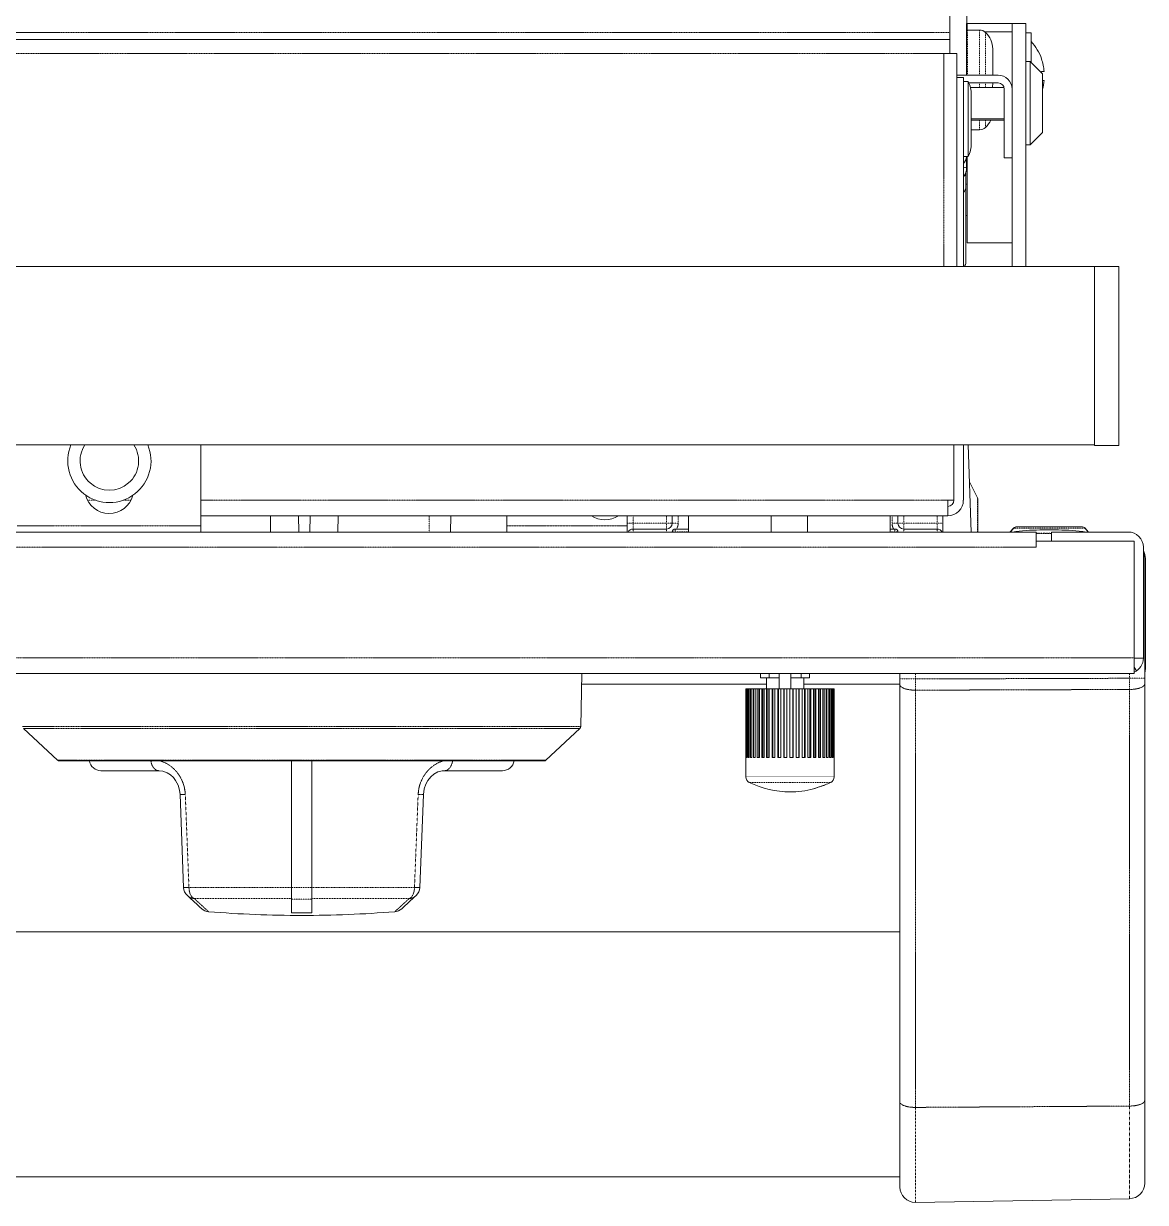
# Model space of a CAD drawing. Header units: millimetres. Extents: x 60499 to 556746, y 248297 to 497145.
# Drawn here: x 263025 to 267835, y 472000 to 477056 of the extents above; entities that cross this region are included whole.
import ezdxf

# ---------------------------------------------------------------- set-up
doc = ezdxf.new("R2010")
doc.units = ezdxf.units.MM
doc.linetypes.add('PHANTOM', pattern=[20, 10, -2, 2, -2, 2, -2])

msp = doc.modelspace()

# ---------------------------------------------------------------- linework, layer by layer
at = {"color": 7, "lineweight": 13, "ltscale": 0.03937}
for p, q in [((266995.9, 477017), (266995.9, 488660.7)), ((267263.8, 476013.1), (267263.8, 477055.3)), ((267322.6, 477055.3), (267322.6, 476013.9)), ((246386.7, 476987.2), (266995.9, 476987.2)), ((267025.7, 476013.1), (267025.7, 476927.6)), ((267054.3, 476824.3), (267054.3, 476013.1)), ((267616.5, 476013.1), (245781.2, 476013.1)), ((267616.5, 476013.9), (267616.5, 475245.5)), ((267616.5, 475248.8), (267616.5, 476013.1)), ((267721.5, 475245.5), (267721.5, 476013.9)), ((267616.5, 475248.8), (245781.2, 475248.8)), ((266987.9, 474944.7), (263784.9, 474944.7)), ((246031.9, 474875), (267366.7, 474875)), ((267760.6, 474268.7), (245638, 474268.7)), ((266210.3, 474223.1), (265417.1, 474223.1)), ((266782.2, 474220.5), (266782.2, 472431)), ((267832, 472436.8), (267832, 474223.4)), ((263178.5, 473893.3), (264217.4, 473893.3)), ((264217.4, 473893.3), (265256.2, 473893.3)), ((266782.2, 473160.2), (246630.7, 473160.2)), ((266782.2, 473159.8), (246630.7, 473159.8)), ((266782.2, 472110), (246630.7, 472110)), ((266849.7, 471999.8), (267766.8, 472015.8))]:
    msp.add_line(p, q, dxfattribs=at)
at = {"color": 7, "lineweight": 13, "ltscale": 0.010648}
msp.add_line((267069, 477025.9), (267069, 477383.5), dxfattribs=at)
at = {"color": 7, "lineweight": 13, "ltscale": 0.0066}
msp.add_line((267068.4, 476834.3), (267068.4, 477056), dxfattribs=at)
at = {"color": 7, "lineweight": 13, "ltscale": 0.00575}
for p, q in [((267263.8, 477055.3), (267070.7, 477055.3)), ((267263.8, 476114.7), (267070.7, 476114.7))]:
    msp.add_line(p, q, dxfattribs=at)
at = {"color": 7, "lineweight": 13, "ltscale": 0.000829}
msp.add_line((267070.7, 477055.3), (267070.7, 477027.4), dxfattribs=at)
at = {"color": 7, "linetype": 'PHANTOM', "lineweight": 13, "ltscale": 0.004662}
for p, q in [((267072.6, 477027.9), (267072.6, 476871.3)), ((267124.2, 477027.9), (267124.2, 476871.3))]:
    msp.add_line(p, q, dxfattribs=at)
at = {"color": 7, "lineweight": 13, "ltscale": 0.001538}
msp.add_line((267124.2, 477027.9), (267072.6, 477027.9), dxfattribs=at)
at = {"color": 7, "lineweight": 13, "ltscale": 0.00175}
msp.add_line((267322.6, 477055.3), (267263.8, 477055.3), dxfattribs=at)
at = {"color": 7, "linetype": 'PHANTOM', "lineweight": 13, "ltscale": 0.03937}
for p, q in [((266995.9, 477017), (246386.7, 477017)), ((246412.8, 476927.6), (266969.9, 476927.6)), ((266969.9, 476013.1), (266969.9, 476927.6)), ((266987.9, 475011.1), (263784.9, 475011.1)), ((262998, 474901.1), (263784.9, 474901.1)), ((246031.9, 474809.5), (267366.7, 474809.5)), ((267786.6, 474335), (245612, 474335)), ((266849.7, 474244.8), (267766.8, 474247.8)), ((266849.7, 474196.7), (267766.8, 474199.7)), ((266849.7, 474196.7), (266849.7, 472407.3)), ((267766.8, 472413), (267766.8, 474199.7)), ((264217.4, 474041), (263020.8, 474041)), ((264217.4, 474032), (263024.8, 474032)), ((265413.9, 474041), (264217.4, 474041)), ((265409.9, 474032), (264217.4, 474032)), ((263169.9, 473896.7), (264217.4, 473896.7)), ((264217.4, 473896.7), (265264.8, 473896.7)), ((267766.8, 472413), (266849.7, 472407.3))]:
    msp.add_line(p, q, dxfattribs=at)
at = {"color": 7, "lineweight": 13, "ltscale": 0.000888}
msp.add_line((266995.9, 476987.2), (266995.9, 477017), dxfattribs=at)
at = {"color": 7, "lineweight": 13, "ltscale": 0.001775}
msp.add_line((266995.9, 476987.2), (266995.9, 476927.6), dxfattribs=at)
at = {"color": 7, "lineweight": 13, "ltscale": 0.003473}
msp.add_line((267147.2, 477020), (267263.8, 477020), dxfattribs=at)
at = {"color": 7, "linetype": 'PHANTOM', "lineweight": 13, "ltscale": 0.004364}
msp.add_line((267149.7, 477017.9), (267149.7, 476871.3), dxfattribs=at)
at = {"color": 7, "lineweight": 13, "ltscale": 0.007107}
msp.add_line((267263.8, 476781.3), (267263.8, 477020), dxfattribs=at)
at = {"color": 7, "lineweight": 13, "ltscale": 0.000675}
msp.add_line((267322.6, 477015.8), (267345.3, 477015.8), dxfattribs=at)
at = {"color": 7, "lineweight": 13, "ltscale": 0.003788}
msp.add_line((267345.3, 477015.8), (267345.3, 476888.6), dxfattribs=at)
at = {"color": 7, "lineweight": 13, "ltscale": 0.000775}
for p, q in [((266969.9, 476927.6), (266995.9, 476927.6)), ((266987.9, 475011.1), (267014, 475011.1)), ((263784.9, 474901.1), (263784.9, 474875)), ((265097.5, 474875), (265097.5, 474901.1)), ((267366.7, 474809.5), (267366.7, 474835.6)), ((267760.6, 474268.7), (267786.6, 474268.7))]:
    msp.add_line(p, q, dxfattribs=at)
at = {"color": 7, "lineweight": 13, "ltscale": 0.000243}
for p, q in [((266995.9, 476927.6), (267004.1, 476927.6)), ((266448.1, 473785.6), (266440.4, 473783))]:
    msp.add_line(p, q, dxfattribs=at)
at = {"color": 7, "lineweight": 13, "ltscale": 0.000645}
msp.add_line((267004.1, 476927.6), (267025.7, 476927.6), dxfattribs=at)
at = {"color": 7, "lineweight": 13, "ltscale": 0.001139}
for p, q in [((267180.1, 476947.8), (267180.1, 476909.5)), ((267180.1, 476909.5), (267180.1, 476871.3))]:
    msp.add_line(p, q, dxfattribs=at)
at = {"color": 7, "lineweight": 13, "ltscale": 0.00055}
for p, q in [((267341.1, 476892.8), (267322.6, 476892.8)), ((267322.6, 476892.8), (267341.1, 476892.8)), ((267341.1, 476535.9), (267322.6, 476535.9))]:
    msp.add_line(p, q, dxfattribs=at)
at = {"color": 7, "lineweight": 13, "ltscale": 0.009977}
msp.add_line((267341.1, 476557.6), (267341.1, 476892.8), dxfattribs=at)
at = {"color": 7, "lineweight": 13, "ltscale": 0.002227}
for p, q in [((267394, 476839.9), (267341.1, 476892.8)), ((267394, 476839.9), (267341.1, 476892.8)), ((267394, 476588.8), (267341.1, 476535.9))]:
    msp.add_line(p, q, dxfattribs=at)
at = {"color": 7, "lineweight": 13, "ltscale": 2.6e-05}
for p, q in [((267389.9, 476904.1), (267389, 476904.1)), ((267422.5, 474897.9), (267421.7, 474897.9)), ((267422.6, 474897.5), (267421.7, 474897.5))]:
    msp.add_line(p, q, dxfattribs=at)
at = {"color": 7, "lineweight": 13, "ltscale": 0.005297}
msp.add_line((267025.7, 476834.3), (267203.7, 476834.3), dxfattribs=at)
at = {"color": 7, "lineweight": 13, "ltscale": 0.00085}
msp.add_line((267054.3, 476824.3), (267025.7, 476824.3), dxfattribs=at)
at = {"color": 7, "linetype": 'PHANTOM', "lineweight": 13, "ltscale": 0.0011}
for p, q in [((267072.6, 476871.3), (267072.6, 476834.3)), ((267124.2, 476871.3), (267124.2, 476834.3)), ((267149.7, 476871.3), (267149.7, 476834.3))]:
    msp.add_line(p, q, dxfattribs=at)
at = {"color": 7, "lineweight": 13, "ltscale": 0.0011}
msp.add_line((267180.1, 476871.3), (267180.1, 476834.3), dxfattribs=at)
at = {"color": 7, "lineweight": 13, "ltscale": 0.000354}
msp.add_line((267400.8, 476849.9), (267388.9, 476849.9), dxfattribs=at)
at = {"color": 7, "lineweight": 13, "ltscale": 0.007019}
msp.add_line((267394, 476604.1), (267394, 476839.9), dxfattribs=at)
at = {"color": 7, "lineweight": 13, "ltscale": 0.000625}
for p, q in [((267075.3, 476807), (267054.3, 476807)), ((267075.3, 476485.4), (267054.3, 476485.4)), ((266761.2, 474887.9), (266740.2, 474887.9))]:
    msp.add_line(p, q, dxfattribs=at)
at = {"color": 7, "lineweight": 13, "ltscale": 0.004788}
for p, q in [((267075.3, 476646.2), (267075.3, 476807)), ((267075.3, 476485.4), (267075.3, 476646.2))]:
    msp.add_line(p, q, dxfattribs=at)
at = {"color": 7, "lineweight": 13, "ltscale": 0.003744}
msp.add_line((267203.7, 476801.1), (267077.9, 476801.1), dxfattribs=at)
at = {"color": 7, "lineweight": 13, "ltscale": 0.004305}
for p, q in [((267228.9, 476781.5), (267084.3, 476781.5)), ((267084.3, 476781.5), (267228.9, 476781.5))]:
    msp.add_line(p, q, dxfattribs=at)
at = {"color": 7, "linetype": 'PHANTOM', "lineweight": 13, "ltscale": 0.000582}
for p, q in [((267124.2, 476801.1), (267124.2, 476781.5)), ((267149.7, 476801.1), (267149.7, 476781.5))]:
    msp.add_line(p, q, dxfattribs=at)
at = {"color": 7, "lineweight": 13, "ltscale": 0.000188}
msp.add_line((267180.1, 476801.1), (267180.1, 476794.8), dxfattribs=at)
at = {"color": 7, "lineweight": 13, "ltscale": 0.008785}
msp.add_line((267229.7, 476479.9), (267229.7, 476775), dxfattribs=at)
at = {"color": 7, "lineweight": 13, "ltscale": 3.5e-05}
for p, q in [((267263.8, 476781.5), (267262.6, 476781.5)), ((266285.9, 474202.3), (266284.7, 474202.3))]:
    msp.add_line(p, q, dxfattribs=at)
at = {"color": 7, "lineweight": 13, "ltscale": 3.6e-05}
msp.add_line((267262.6, 476781.5), (267263.8, 476781.5), dxfattribs=at)
at = {"color": 7, "lineweight": 13, "ltscale": 0.000202}
msp.add_line((267394, 476812.2), (267400.8, 476812.2), dxfattribs=at)
at = {"color": 7, "lineweight": 13, "ltscale": 0.003125}
for p, q in [((267087.9, 476646.2), (267087.9, 476751.2)), ((267087.9, 476646.2), (267087.9, 476541.2)), ((267721.5, 476013.9), (267616.5, 476013.9)), ((267616.5, 475245.5), (267721.5, 475245.5))]:
    msp.add_line(p, q, dxfattribs=at)
at = {"color": 7, "lineweight": 13, "ltscale": 0.004223}
for p, q in [((267229.7, 476647.1), (267087.9, 476647.1)), ((267087.9, 476642.1), (267229.7, 476642.1))]:
    msp.add_line(p, q, dxfattribs=at)
at = {"color": 7, "linetype": 'PHANTOM', "lineweight": 13, "ltscale": 0.001245}
msp.add_line((267124.2, 476642.1), (267124.2, 476600.3), dxfattribs=at)
at = {"color": 7, "linetype": 'PHANTOM', "lineweight": 13, "ltscale": 0.000947}
msp.add_line((267149.7, 476642.1), (267149.7, 476610.3), dxfattribs=at)
at = {"color": 7, "lineweight": 13, "ltscale": 2.5e-05}
for p, q in [((267263.8, 476647.1), (267263, 476647.1)), ((267263, 476642.1), (267263.8, 476642.1))]:
    msp.add_line(p, q, dxfattribs=at)
at = {"color": 7, "lineweight": 13, "ltscale": 0.00015}
msp.add_line((267263.8, 476642.1), (267263.8, 476647.1), dxfattribs=at)
at = {"color": 7, "lineweight": 13, "ltscale": 0.001082}
msp.add_line((267124.2, 476600.3), (267087.9, 476600.3), dxfattribs=at)
at = {"color": 7, "lineweight": 13, "ltscale": 0.000456}
msp.add_line((267394, 476604.1), (267394, 476588.8), dxfattribs=at)
at = {"color": 7, "lineweight": 13, "ltscale": 0.000648}
msp.add_line((267341.1, 476557.6), (267341.1, 476535.9), dxfattribs=at)
at = {"color": 7, "lineweight": 13, "ltscale": 0.001392}
msp.add_line((267068.4, 476438.6), (267068.4, 476485.4), dxfattribs=at)
at = {"color": 7, "lineweight": 13, "ltscale": 0.011034}
msp.add_line((267070.7, 476485.4), (267070.7, 476114.7), dxfattribs=at)
at = {"color": 7, "lineweight": 13, "ltscale": 0.00099}
msp.add_line((267263, 476479.9), (267229.7, 476479.9), dxfattribs=at)
at = {"color": 7, "linetype": 'PHANTOM', "lineweight": 13, "ltscale": 0.00042}
msp.add_line((267054.3, 476438.6), (267068.4, 476438.6), dxfattribs=at)
at = {"color": 7, "lineweight": 13, "ltscale": 0.00047}
msp.add_line((267065.6, 476419.5), (267065.6, 476403.7), dxfattribs=at)
at = {"color": 7, "lineweight": 13, "ltscale": 0.000213}
msp.add_line((267058.4, 476403.7), (267065.6, 476403.7), dxfattribs=at)
at = {"color": 7, "lineweight": 13, "ltscale": 0.0015}
msp.add_line((267065.6, 476353.3), (267065.6, 476403.7), dxfattribs=at)
at = {"color": 7, "lineweight": 13, "ltscale": 0.000151}
for p, q in [((267065.6, 476366.6), (267070.7, 476366.6)), ((267065.6, 476232.3), (267070.7, 476232.3))]:
    msp.add_line(p, q, dxfattribs=at)
at = {"color": 7, "lineweight": 13, "ltscale": 0.009576}
msp.add_line((267065.6, 476031.6), (267065.6, 476353.3), dxfattribs=at)
at = {"color": 7, "lineweight": 13, "ltscale": 0.00875}
for p, q in [((267616.5, 476013.9), (267322.6, 476013.9)), ((266122.2, 473908.4), (266122.2, 474202.3)), ((266123.1, 473908.4), (266123.1, 474202.3)), ((266125, 473908.4), (266125, 474202.3)), ((266127.7, 473908.4), (266127.7, 474202.3)), ((266131.3, 473908.4), (266131.3, 474202.3)), ((266135.8, 473908.4), (266135.8, 474202.3)), ((266141.2, 473908.4), (266141.2, 474202.3)), ((266147.4, 473908.4), (266147.4, 474202.3)), ((266154.4, 473908.4), (266154.4, 474202.3)), ((266161.4, 474202.3), (266161.4, 473908.4)), ((266162.1, 473908.4), (266162.1, 474202.3)), ((266170.6, 473908.4), (266170.6, 474202.3)), ((266176.9, 474202.3), (266176.9, 473908.4)), ((266179.8, 473908.4), (266179.8, 474202.3)), ((266189.6, 473908.4), (266189.6, 474202.3)), ((266195, 474202.3), (266195, 473908.4)), ((266200, 473908.4), (266200, 474202.3)), ((266210.9, 473908.4), (266210.9, 474202.3)), ((266215.4, 474202.3), (266215.4, 473908.4)), ((266222.3, 473908.4), (266222.3, 474202.3)), ((266234.2, 473908.4), (266234.2, 474202.3)), ((266237.6, 474202.3), (266237.6, 473908.4)), ((266246.4, 473908.4), (266246.4, 474202.3)), ((266259, 473908.4), (266259, 474202.3)), ((266261.3, 474202.3), (266261.3, 473908.4)), ((266271.8, 473908.4), (266271.8, 474202.3)), ((266284.7, 473908.4), (266284.7, 474202.3)), ((266285.9, 474202.3), (266285.9, 473908.4)), ((266297.9, 473908.4), (266297.9, 474202.3)), ((266311, 473908.4), (266311, 474202.3)), ((266323.6, 474202.3), (266323.6, 473908.4)), ((266324.2, 473908.4), (266324.2, 474202.3)), ((266337.3, 473908.4), (266337.3, 474202.3)), ((266348.6, 474202.3), (266348.6, 473908.4)), ((266350.3, 473908.4), (266350.3, 474202.3)), ((266363.1, 473908.4), (266363.1, 474202.3)), ((266372.8, 474202.3), (266372.8, 473908.4)), ((266375.7, 473908.4), (266375.7, 474202.3)), ((266387.9, 473908.4), (266387.9, 474202.3)), ((266395.8, 474202.3), (266395.8, 473908.4)), ((266399.8, 473908.4), (266399.8, 474202.3)), ((266411.2, 473908.4), (266411.2, 474202.3)), ((266417.2, 474202.3), (266417.2, 473908.4)), ((266422.1, 473908.4), (266422.1, 474202.3)), ((266432.5, 473908.4), (266432.5, 474202.3)), ((266436.5, 474202.3), (266436.5, 473908.4)), ((266442.3, 473908.4), (266442.3, 474202.3)), ((266451.5, 473908.4), (266451.5, 474202.3)), ((266453.3, 474202.3), (266453.3, 473908.4)), ((266459.9, 473908.4), (266459.9, 474202.3)), ((266467.7, 473908.4), (266467.7, 474202.3)), ((266474.7, 473908.4), (266474.7, 474202.3)), ((266480.9, 473908.4), (266480.9, 474202.3)), ((266486.2, 473908.4), (266486.2, 474202.3)), ((266490.8, 473908.4), (266490.8, 474202.3)), ((266494.4, 473908.4), (266494.4, 474202.3)), ((266497.1, 473908.4), (266497.1, 474202.3)), ((266499, 473908.4), (266499, 474202.3)), ((266499.9, 473908.4), (266499.9, 474202.3))]:
    msp.add_line(p, q, dxfattribs=at)
at = {"color": 7, "lineweight": 13, "ltscale": 0.010352}
msp.add_line((263784.9, 474901.1), (263784.9, 475248.8), dxfattribs=at)
at = {"color": 7, "lineweight": 13, "ltscale": 0.007077}
for p, q in [((267014, 475011.1), (267014, 475248.8)), ((267054.3, 475011.1), (267054.3, 475248.8))]:
    msp.add_line(p, q, dxfattribs=at)
at = {"color": 7, "lineweight": 13, "ltscale": 0.011134}
msp.add_line((267088.1, 474875), (267075, 475248.8), dxfattribs=at)
at = {"color": 7, "lineweight": 13, "ltscale": 0.002279}
for p, q in [((267114.8, 475021.9), (267080.6, 475090.4)), ((267114.8, 475021.5), (267080.6, 475090))]:
    msp.add_line(p, q, dxfattribs=at)
at = {"color": 7, "linetype": 'PHANTOM', "lineweight": 13, "ltscale": 0.001076}
msp.add_line((263334.8, 475011.1), (263298.6, 475011.1), dxfattribs=at)
at = {"color": 7, "linetype": 'PHANTOM', "lineweight": 13, "ltscale": 0.001026}
msp.add_line((263485, 475011.1), (263450.6, 475011.1), dxfattribs=at)
at = {"color": 7, "lineweight": 13, "ltscale": 0.001975}
for p, q in [((266987.9, 475011.1), (266987.9, 474944.7)), ((267786.6, 474268.7), (267786.6, 474335))]:
    msp.add_line(p, q, dxfattribs=at)
at = {"color": 7, "linetype": 'PHANTOM', "lineweight": 13, "ltscale": 1.1e-05}
for p, q in [((267114.8, 475021.5), (267114.8, 475021.9)), ((267574.5, 474892.6), (267574.1, 474892.6))]:
    msp.add_line(p, q, dxfattribs=at)
at = {"color": 7, "linetype": 'PHANTOM', "lineweight": 13, "ltscale": 0.004363}
msp.add_line((267114.8, 474874.9), (267114.8, 475021.5), dxfattribs=at)
at = {"color": 7, "lineweight": 13, "ltscale": 0.004249}
msp.add_line((267115.7, 474875), (267115.7, 475017.7), dxfattribs=at)
at = {"color": 7, "lineweight": 13, "ltscale": 0.002075}
for p, q in [((264084, 474875), (264083.1, 474944.7)), ((264205.1, 474875), (264203.9, 474944.7)), ((264253, 474944.7), (264251.8, 474875)), ((264372.9, 474875), (264373.9, 474944.7)), ((264855.6, 474875), (264856.8, 474944.7)), ((265875.2, 474944.7), (265875.2, 474875)), ((266230, 474944.7), (266230, 474875)), ((266385.4, 474944.7), (266385.4, 474875)), ((266740.2, 474944.7), (266740.2, 474875))]:
    msp.add_line(p, q, dxfattribs=at)
at = {"color": 7, "linetype": 'PHANTOM', "lineweight": 13, "ltscale": 0.002075}
msp.add_line((264763.2, 474875), (264764.5, 474944.7), dxfattribs=at)
at = {"color": 7, "lineweight": 13, "ltscale": 0.0013}
msp.add_line((265097.5, 474944.7), (265097.5, 474901.1), dxfattribs=at)
at = {"color": 7, "lineweight": 13, "ltscale": 0.000943}
for p, q in [((265613.2, 474913.1), (265613.2, 474944.7)), ((265806.3, 474944.7), (265806.3, 474913.1)), ((266773.8, 474913.1), (266773.8, 474944.7)), ((266966.9, 474944.7), (266966.9, 474913.1))]:
    msp.add_line(p, q, dxfattribs=at)
at = {"color": 7, "lineweight": 13, "ltscale": 0.001132}
for p, q in [((265613.2, 474913.1), (265613.2, 474875)), ((266966.9, 474875), (266966.9, 474913.1))]:
    msp.add_line(p, q, dxfattribs=at)
at = {"color": 7, "linetype": 'PHANTOM', "lineweight": 13, "ltscale": 0.00075}
for p, q in [((265638.4, 474913.1), (265613.2, 474913.1)), ((265638.4, 474887.9), (265638.4, 474913.1)), ((265781.1, 474913.1), (265806.3, 474913.1)), ((265781.1, 474887.9), (265781.1, 474913.1)), ((265806.3, 474913.1), (265831.5, 474913.1)), ((266773.8, 474913.1), (266748.6, 474913.1)), ((266773.8, 474913.1), (266799, 474913.1)), ((266799, 474887.9), (266799, 474913.1)), ((266941.8, 474913.1), (266966.9, 474913.1)), ((266941.8, 474887.9), (266941.8, 474913.1))]:
    msp.add_line(p, q, dxfattribs=at)
at = {"color": 7, "linetype": 'PHANTOM', "lineweight": 13, "ltscale": 0.000943}
for p, q in [((265638.4, 474913.1), (265638.4, 474944.7)), ((265781.1, 474944.7), (265781.1, 474913.1)), ((265831.5, 474944.7), (265831.5, 474913.1)), ((266748.6, 474913.1), (266748.6, 474944.7)), ((266799, 474944.7), (266799, 474913.1)), ((266941.8, 474944.7), (266941.8, 474913.1))]:
    msp.add_line(p, q, dxfattribs=at)
at = {"color": 7, "linetype": 'PHANTOM', "lineweight": 13, "ltscale": 0.00425}
for p, q in [((265638.4, 474913.1), (265781.1, 474913.1)), ((266799, 474913.1), (266941.8, 474913.1))]:
    msp.add_line(p, q, dxfattribs=at)
at = {"color": 7, "linetype": 'PHANTOM', "lineweight": 13, "ltscale": 0.01535}
msp.add_line((265097.5, 474901.1), (265613.2, 474901.1), dxfattribs=at)
at = {"color": 7, "linetype": 'PHANTOM', "lineweight": 13, "ltscale": 0.000382}
for p, q in [((265638.4, 474887.9), (265638.4, 474875)), ((265781.1, 474887.9), (265781.1, 474875)), ((266799, 474887.9), (266799, 474875)), ((266941.8, 474887.9), (266941.8, 474875))]:
    msp.add_line(p, q, dxfattribs=at)
at = {"color": 7, "lineweight": 13, "ltscale": 0.00425}
for p, q in [((265781.1, 474887.9), (265638.4, 474887.9)), ((266941.8, 474887.9), (266799, 474887.9))]:
    msp.add_line(p, q, dxfattribs=at)
at = {"color": 7, "linetype": 'PHANTOM', "lineweight": 13, "ltscale": 0.000375}
for p, q in [((265806.3, 474875.3), (265818.9, 474875.3)), ((265818.9, 474887.9), (265818.9, 474875.3)), ((266761.2, 474887.9), (266761.2, 474875.3)), ((266773.8, 474875.3), (266761.2, 474875.3))]:
    msp.add_line(p, q, dxfattribs=at)
at = {"color": 7, "lineweight": 13, "ltscale": 0.001675}
msp.add_line((265875.2, 474887.9), (265818.9, 474887.9), dxfattribs=at)
at = {"color": 7, "linetype": 'PHANTOM', "lineweight": 13, "ltscale": 0.001675}
msp.add_line((265875.2, 474875.3), (265818.9, 474875.3), dxfattribs=at)
at = {"color": 7, "linetype": 'PHANTOM', "lineweight": 13, "ltscale": 0.000625}
msp.add_line((266761.2, 474875.3), (266740.2, 474875.3), dxfattribs=at)
at = {"color": 7, "lineweight": 13, "ltscale": 0.000718}
for p, q in [((267270.6, 474892.6), (267254.1, 474875)), ((267574.5, 474892.6), (267591, 474875))]:
    msp.add_line(p, q, dxfattribs=at)
at = {"color": 7, "lineweight": 13, "ltscale": 0.0007}
for p, q in [((267270.6, 474892.2), (267254.6, 474875)), ((267574.5, 474892.2), (267590.6, 474875))]:
    msp.add_line(p, q, dxfattribs=at)
at = {"color": 7, "linetype": 'PHANTOM', "lineweight": 13, "ltscale": 1.3e-05}
msp.add_line((267271, 474892.6), (267270.6, 474892.6), dxfattribs=at)
at = {"color": 7, "linetype": 'PHANTOM', "lineweight": 13, "ltscale": 0.004495}
msp.add_line((267421.6, 474892.2), (267270.6, 474892.2), dxfattribs=at)
at = {"color": 7, "lineweight": 13, "ltscale": 0.004133}
for p, q in [((267421.7, 474897.9), (267282.9, 474897.9)), ((267421.7, 474897.5), (267282.9, 474897.5))]:
    msp.add_line(p, q, dxfattribs=at)
at = {"color": 7, "linetype": 'PHANTOM', "lineweight": 13, "ltscale": 0.000978}
msp.add_line((267366.6, 474869.8), (267399.5, 474869.8), dxfattribs=at)
at = {"color": 7, "linetype": 'PHANTOM', "lineweight": 13, "ltscale": 0.001953}
msp.add_line((267366.6, 474868.9), (267432.2, 474868.9), dxfattribs=at)
at = {"color": 7, "lineweight": 13, "ltscale": 0.00086}
msp.add_line((267366.7, 474846.2), (267366.7, 474875), dxfattribs=at)
at = {"color": 7, "lineweight": 13, "ltscale": 1e-05}
for p, q in [((267383.2, 474883.8), (267382.9, 474883.8)), ((267383.2, 474883.8), (267382.9, 474883.8)), ((267461.9, 474883.8), (267462.3, 474883.8)), ((267461.9, 474883.8), (267462.3, 474883.8))]:
    msp.add_line(p, q, dxfattribs=at)
at = {"color": 7, "lineweight": 13, "ltscale": 0.001038}
for p, q in [((267417.8, 474883.8), (267382.9, 474883.8)), ((267417.8, 474883.8), (267382.9, 474883.8)), ((267427.4, 474883.8), (267462.3, 474883.8)), ((267427.4, 474883.8), (267462.3, 474883.8))]:
    msp.add_line(p, q, dxfattribs=at)
at = {"color": 7, "lineweight": 13, "ltscale": 0.001316}
for p, q in [((267383.2, 474883.8), (267427.4, 474883.8)), ((267383.2, 474883.8), (267427.4, 474883.8)), ((267461.9, 474883.8), (267417.8, 474883.8)), ((267461.9, 474883.8), (267417.8, 474883.8))]:
    msp.add_line(p, q, dxfattribs=at)
at = {"color": 7, "linetype": 'PHANTOM', "lineweight": 13, "ltscale": 0.000974}
msp.add_line((267399.5, 474869.8), (267432.2, 474869.8), dxfattribs=at)
at = {"color": 7, "linetype": 'PHANTOM', "lineweight": 13, "ltscale": 2.8e-05}
msp.add_line((267422.6, 474892.2), (267421.6, 474892.2), dxfattribs=at)
at = {"color": 7, "lineweight": 13, "ltscale": 0.004158}
for p, q in [((267562.2, 474897.9), (267422.5, 474897.9)), ((267562.3, 474897.5), (267422.6, 474897.5))]:
    msp.add_line(p, q, dxfattribs=at)
at = {"color": 7, "linetype": 'PHANTOM', "lineweight": 13, "ltscale": 0.004523}
msp.add_line((267574.5, 474892.2), (267422.6, 474892.2), dxfattribs=at)
at = {"color": 7, "lineweight": 13, "ltscale": 0.001175}
for p, q in [((267432.2, 474875), (267432.2, 474835.6)), ((267786.6, 474334.2), (267826.1, 474334.2))]:
    msp.add_line(p, q, dxfattribs=at)
at = {"color": 7, "lineweight": 13, "ltscale": 0.009775}
for p, q in [((267432.2, 474875), (267760.6, 474875)), ((267432.2, 474835.6), (267760.6, 474835.6))]:
    msp.add_line(p, q, dxfattribs=at)
at = {"color": 7, "lineweight": 13, "ltscale": 0.00109}
msp.add_line((267366.7, 474809.5), (267366.7, 474846.2), dxfattribs=at)
at = {"color": 7, "lineweight": 13, "ltscale": 0.0125}
msp.add_line((267366.7, 474835.6), (267786.6, 474835.6), dxfattribs=at)
at = {"color": 7, "lineweight": 13, "ltscale": 0.0149}
msp.add_line((267786.6, 474835.6), (267786.6, 474335), dxfattribs=at)
at = {"color": 7, "lineweight": 13, "ltscale": 0.01415}
msp.add_line((267826.1, 474809.5), (267826.1, 474334.2), dxfattribs=at)
at = {"color": 7, "linetype": 'PHANTOM', "lineweight": 13, "ltscale": 0.000176}
msp.add_line((267832, 474764), (267826.1, 474764), dxfattribs=at)
at = {"color": 7, "lineweight": 13, "ltscale": 0.015365}
msp.add_line((267832, 474247.8), (267832, 474764), dxfattribs=at)
at = {"color": 7, "lineweight": 13, "ltscale": 0.013975}
msp.add_line((267834.9, 474761.4), (267834.9, 474292), dxfattribs=at)
at = {"color": 7, "lineweight": 13, "ltscale": 0.000564}
msp.add_line((267786.6, 474295.6), (267797.2, 474279.9), dxfattribs=at)
at = {"color": 7, "lineweight": 13, "ltscale": 0.00678}
msp.add_line((265413.9, 474041), (265417.9, 474268.7), dxfattribs=at)
at = {"color": 7, "lineweight": 13, "ltscale": 0.000568}
for p, q in [((266185.1, 474249.6), (266185.1, 474268.7)), ((266221.8, 474268.7), (266221.8, 474249.6)), ((266264.9, 474268.7), (266264.9, 474249.6)), ((266315.2, 474268.7), (266315.2, 474249.6)), ((266358.3, 474268.7), (266358.3, 474249.6)), ((266395, 474268.7), (266395, 474249.6))]:
    msp.add_line(p, q, dxfattribs=at)
at = {"color": 7, "lineweight": 13, "ltscale": 0.001094}
for p, q in [((266185.1, 474249.6), (266221.8, 474249.6)), ((266395, 474249.6), (266358.3, 474249.6))]:
    msp.add_line(p, q, dxfattribs=at)
at = {"color": 7, "lineweight": 13, "ltscale": 0.001407}
for p, q in [((266210.3, 474249.6), (266210.3, 474202.3)), ((266265.2, 474249.6), (266265.2, 474202.3)), ((266314.9, 474249.6), (266314.9, 474202.3)), ((266369.8, 474202.3), (266369.8, 474249.6))]:
    msp.add_line(p, q, dxfattribs=at)
at = {"color": 7, "lineweight": 13, "ltscale": 0.001281}
for p, q in [((266221.8, 474249.6), (266264.9, 474249.6)), ((266315.2, 474249.6), (266358.3, 474249.6))]:
    msp.add_line(p, q, dxfattribs=at)
at = {"color": 7, "lineweight": 13, "ltscale": 9e-06}
for p, q in [((266264.9, 474249.6), (266265.2, 474249.6)), ((266314.9, 474249.6), (266315.2, 474249.6))]:
    msp.add_line(p, q, dxfattribs=at)
at = {"color": 7, "lineweight": 13, "ltscale": 0.00071}
msp.add_line((266782.2, 474268.7), (266782.2, 474244.8), dxfattribs=at)
at = {"color": 7, "linetype": 'PHANTOM', "lineweight": 13, "ltscale": 0.002009}
msp.add_line((266849.7, 474244.8), (266782.2, 474244.8), dxfattribs=at)
at = {"color": 7, "lineweight": 13, "ltscale": 0.000726}
for p, q in [((266782.2, 474244.8), (266782.2, 474220.5)), ((267832, 474223.4), (267832, 474247.8))]:
    msp.add_line(p, q, dxfattribs=at)
at = {"color": 7, "linetype": 'PHANTOM', "lineweight": 13, "ltscale": 0.00071}
msp.add_line((266849.7, 474268.7), (266849.7, 474244.8), dxfattribs=at)
at = {"color": 7, "linetype": 'PHANTOM', "lineweight": 13, "ltscale": 0.001433}
for p, q in [((266849.7, 474244.8), (266849.7, 474196.7)), ((267766.8, 474199.7), (267766.8, 474247.8))]:
    msp.add_line(p, q, dxfattribs=at)
at = {"color": 7, "linetype": 'PHANTOM', "lineweight": 13, "ltscale": 0.00063}
msp.add_line((267766.8, 474247.8), (267766.8, 474269), dxfattribs=at)
at = {"color": 7, "linetype": 'PHANTOM', "lineweight": 13, "ltscale": 0.001941}
msp.add_line((267766.8, 474247.8), (267832, 474247.8), dxfattribs=at)
at = {"color": 7, "lineweight": 13, "ltscale": 3e-06}
for p, q in [((266122.2, 474202.3), (266122.1, 474202.3)), ((266500, 473908.4), (266499.9, 473908.4))]:
    msp.add_line(p, q, dxfattribs=at)
at = {"color": 7, "lineweight": 13, "ltscale": 0.01125}
msp.add_line((266122.1, 474202.3), (266122.1, 473824.4), dxfattribs=at)
at = {"color": 7, "lineweight": 13, "ltscale": 2.7e-05}
for p, q in [((266123.1, 474202.3), (266122.2, 474202.3)), ((266499.9, 474202.3), (266499, 474202.3)), ((266123.1, 473908.4), (266122.2, 473908.4))]:
    msp.add_line(p, q, dxfattribs=at)
at = {"color": 7, "lineweight": 13, "ltscale": 5.5e-05}
for p, q in [((266125, 474202.3), (266123.1, 474202.3)), ((266453.3, 474202.3), (266451.5, 474202.3)), ((266497.1, 474202.3), (266499, 474202.3)), ((266499, 473908.4), (266497.1, 473908.4))]:
    msp.add_line(p, q, dxfattribs=at)
at = {"color": 7, "lineweight": 13, "ltscale": 8.2e-05}
for p, q in [((266127.7, 474202.3), (266125, 474202.3)), ((266497.1, 474202.3), (266494.4, 474202.3)), ((266127.7, 473908.4), (266125, 473908.4)), ((266440.4, 473783), (266437.8, 473782.1))]:
    msp.add_line(p, q, dxfattribs=at)
at = {"color": 7, "lineweight": 13, "ltscale": 0.000108}
for p, q in [((266131.3, 474202.3), (266127.7, 474202.3)), ((266490.8, 474202.3), (266494.4, 474202.3)), ((266494.4, 473908.4), (266490.8, 473908.4))]:
    msp.add_line(p, q, dxfattribs=at)
at = {"color": 7, "lineweight": 13, "ltscale": 0.000134}
for p, q in [((266135.8, 474202.3), (266131.3, 474202.3)), ((266490.8, 474202.3), (266486.2, 474202.3)), ((266135.8, 473908.4), (266131.3, 473908.4))]:
    msp.add_line(p, q, dxfattribs=at)
at = {"color": 7, "lineweight": 13, "ltscale": 0.00016}
for p, q in [((266141.2, 474202.3), (266135.8, 474202.3)), ((266480.9, 474202.3), (266486.2, 474202.3)), ((266486.2, 473908.4), (266480.9, 473908.4))]:
    msp.add_line(p, q, dxfattribs=at)
at = {"color": 7, "lineweight": 13, "ltscale": 0.000184}
for p, q in [((266147.4, 474202.3), (266141.2, 474202.3)), ((266480.9, 474202.3), (266474.7, 474202.3)), ((266147.4, 473908.4), (266141.2, 473908.4))]:
    msp.add_line(p, q, dxfattribs=at)
at = {"color": 7, "lineweight": 13, "ltscale": 0.000208}
for p, q in [((266154.4, 474202.3), (266147.4, 474202.3)), ((266222.3, 474202.3), (266215.4, 474202.3)), ((266474.7, 473908.4), (266467.7, 473908.4))]:
    msp.add_line(p, q, dxfattribs=at)
at = {"color": 7, "lineweight": 13, "ltscale": 0.000207}
msp.add_line((266161.4, 474202.3), (266154.4, 474202.3), dxfattribs=at)
at = {"color": 7, "lineweight": 13, "ltscale": 2.3e-05}
msp.add_line((266162.1, 474202.3), (266161.4, 474202.3), dxfattribs=at)
at = {"color": 7, "lineweight": 13, "ltscale": 0.000252}
for p, q in [((266170.6, 474202.3), (266162.1, 474202.3)), ((266459.9, 473908.4), (266451.5, 473908.4))]:
    msp.add_line(p, q, dxfattribs=at)
at = {"color": 7, "lineweight": 13, "ltscale": 0.001687}
msp.add_line((266220.8, 474202.3), (266164.1, 474202.3), dxfattribs=at)
at = {"color": 7, "lineweight": 13, "ltscale": 0.000186}
msp.add_line((266176.9, 474202.3), (266170.6, 474202.3), dxfattribs=at)
at = {"color": 7, "lineweight": 13, "ltscale": 8.7e-05}
msp.add_line((266179.8, 474202.3), (266176.9, 474202.3), dxfattribs=at)
at = {"color": 7, "lineweight": 13, "ltscale": 0.000292}
for p, q in [((266189.6, 474202.3), (266179.8, 474202.3)), ((266442.3, 473908.4), (266432.5, 473908.4))]:
    msp.add_line(p, q, dxfattribs=at)
at = {"color": 7, "lineweight": 13, "ltscale": 0.000161}
msp.add_line((266195, 474202.3), (266189.6, 474202.3), dxfattribs=at)
at = {"color": 7, "lineweight": 13, "ltscale": 0.000149}
msp.add_line((266200, 474202.3), (266195, 474202.3), dxfattribs=at)
at = {"color": 7, "lineweight": 13, "ltscale": 0.000325}
msp.add_line((266210.9, 474202.3), (266200, 474202.3), dxfattribs=at)
at = {"color": 7, "lineweight": 13, "ltscale": 0.000132}
msp.add_line((266215.4, 474202.3), (266210.9, 474202.3), dxfattribs=at)
at = {"color": 7, "lineweight": 13, "ltscale": 0.005375}
msp.add_line((266401.3, 474202.3), (266220.8, 474202.3), dxfattribs=at)
at = {"color": 7, "lineweight": 13, "ltscale": 0.000353}
for p, q in [((266234.2, 474202.3), (266222.3, 474202.3)), ((266399.8, 473908.4), (266387.9, 473908.4))]:
    msp.add_line(p, q, dxfattribs=at)
at = {"color": 7, "lineweight": 13, "ltscale": 0.000102}
msp.add_line((266237.6, 474202.3), (266234.2, 474202.3), dxfattribs=at)
at = {"color": 7, "lineweight": 13, "ltscale": 0.000261}
msp.add_line((266246.4, 474202.3), (266237.6, 474202.3), dxfattribs=at)
at = {"color": 7, "lineweight": 13, "ltscale": 0.000373}
for p, q in [((266259, 474202.3), (266246.4, 474202.3)), ((266375.7, 473908.4), (266363.1, 473908.4))]:
    msp.add_line(p, q, dxfattribs=at)
at = {"color": 7, "lineweight": 13, "ltscale": 6.9e-05}
msp.add_line((266261.3, 474202.3), (266259, 474202.3), dxfattribs=at)
at = {"color": 7, "lineweight": 13, "ltscale": 0.000312}
msp.add_line((266271.7, 474202.3), (266261.3, 474202.3), dxfattribs=at)
at = {"color": 7, "lineweight": 13, "ltscale": 0.000387}
for p, q in [((266284.7, 474202.3), (266271.8, 474202.3)), ((266350.3, 473908.4), (266337.3, 473908.4))]:
    msp.add_line(p, q, dxfattribs=at)
at = {"color": 7, "lineweight": 13, "ltscale": 0.000356}
msp.add_line((266297.9, 474202.3), (266285.9, 474202.3), dxfattribs=at)
at = {"color": 7, "lineweight": 13, "ltscale": 0.000392}
for p, q in [((266311, 474202.3), (266297.9, 474202.3)), ((266324.2, 473908.4), (266311, 473908.4))]:
    msp.add_line(p, q, dxfattribs=at)
at = {"color": 7, "lineweight": 13, "ltscale": 0.000375}
msp.add_line((266323.6, 474202.3), (266311, 474202.3), dxfattribs=at)
at = {"color": 7, "lineweight": 13, "ltscale": 1.7e-05}
msp.add_line((266323.6, 474202.3), (266324.2, 474202.3), dxfattribs=at)
at = {"color": 7, "lineweight": 13, "ltscale": 0.00039}
for p, q in [((266337.3, 474202.3), (266324.2, 474202.3)), ((266297.9, 473908.4), (266284.7, 473908.4))]:
    msp.add_line(p, q, dxfattribs=at)
at = {"color": 7, "lineweight": 13, "ltscale": 0.000334}
msp.add_line((266348.6, 474202.3), (266337.4, 474202.3), dxfattribs=at)
at = {"color": 7, "lineweight": 13, "ltscale": 5.2e-05}
msp.add_line((266348.6, 474202.3), (266350.3, 474202.3), dxfattribs=at)
at = {"color": 7, "lineweight": 13, "ltscale": 0.000381}
for p, q in [((266363.1, 474202.3), (266350.3, 474202.3)), ((266271.8, 473908.4), (266259, 473908.4))]:
    msp.add_line(p, q, dxfattribs=at)
at = {"color": 7, "lineweight": 13, "ltscale": 0.000287}
msp.add_line((266372.8, 474202.3), (266363.2, 474202.3), dxfattribs=at)
at = {"color": 7, "lineweight": 13, "ltscale": 0.012276}
msp.add_line((266782.2, 474223.1), (266369.8, 474223.1), dxfattribs=at)
at = {"color": 7, "lineweight": 13, "ltscale": 8.6e-05}
msp.add_line((266372.8, 474202.3), (266375.7, 474202.3), dxfattribs=at)
at = {"color": 7, "lineweight": 13, "ltscale": 0.000364}
for p, q in [((266387.9, 474202.3), (266375.7, 474202.3)), ((266246.4, 473908.4), (266234.2, 473908.4))]:
    msp.add_line(p, q, dxfattribs=at)
at = {"color": 7, "lineweight": 13, "ltscale": 0.000236}
msp.add_line((266395.8, 474202.3), (266387.9, 474202.3), dxfattribs=at)
at = {"color": 7, "lineweight": 13, "ltscale": 0.000117}
msp.add_line((266395.8, 474202.3), (266399.8, 474202.3), dxfattribs=at)
at = {"color": 7, "lineweight": 13, "ltscale": 0.00034}
for p, q in [((266411.2, 474202.3), (266399.8, 474202.3)), ((266222.3, 473908.4), (266210.9, 473908.4))]:
    msp.add_line(p, q, dxfattribs=at)
at = {"color": 7, "lineweight": 13, "ltscale": 0.001688}
msp.add_line((266458, 474202.3), (266401.3, 474202.3), dxfattribs=at)
at = {"color": 7, "lineweight": 13, "ltscale": 0.000179}
msp.add_line((266417.2, 474202.3), (266411.2, 474202.3), dxfattribs=at)
at = {"color": 7, "lineweight": 13, "ltscale": 0.000147}
msp.add_line((266417.2, 474202.3), (266422.1, 474202.3), dxfattribs=at)
at = {"color": 7, "lineweight": 13, "ltscale": 0.000309}
for p, q in [((266432.5, 474202.3), (266422.1, 474202.3)), ((266200, 473908.4), (266189.6, 473908.4))]:
    msp.add_line(p, q, dxfattribs=at)
at = {"color": 7, "lineweight": 13, "ltscale": 0.000118}
msp.add_line((266436.5, 474202.3), (266432.5, 474202.3), dxfattribs=at)
at = {"color": 7, "lineweight": 13, "ltscale": 0.000174}
msp.add_line((266436.5, 474202.3), (266442.3, 474202.3), dxfattribs=at)
at = {"color": 7, "lineweight": 13, "ltscale": 0.000273}
for p, q in [((266451.5, 474202.3), (266442.3, 474202.3)), ((266179.8, 473908.4), (266170.6, 473908.4))]:
    msp.add_line(p, q, dxfattribs=at)
at = {"color": 7, "lineweight": 13, "ltscale": 0.000197}
msp.add_line((266453.3, 474202.3), (266459.9, 474202.3), dxfattribs=at)
at = {"color": 7, "lineweight": 13, "ltscale": 0.000231}
for p, q in [((266467.7, 474202.3), (266459.9, 474202.3)), ((266162.1, 473908.4), (266154.4, 473908.4))]:
    msp.add_line(p, q, dxfattribs=at)
at = {"color": 7, "lineweight": 13, "ltscale": 0.000217}
msp.add_line((266467.4, 474202.3), (266474.7, 474202.3), dxfattribs=at)
at = {"color": 7, "lineweight": 13, "ltscale": 0.005906}
for p, q in [((263169.9, 473896.7), (263024.8, 474032)), ((265264.8, 473896.7), (265409.9, 474032))]:
    msp.add_line(p, q, dxfattribs=at)
at = {"color": 7, "lineweight": 13, "ltscale": 0.016151}
for p, q in [((264173.7, 473893.3), (264173.7, 473350.7)), ((264261, 473893.3), (264261, 473350.7))]:
    msp.add_line(p, q, dxfattribs=at)
at = {"color": 7, "lineweight": 13, "ltscale": 0.000326}
msp.add_line((266422.1, 473908.4), (266411.2, 473908.4), dxfattribs=at)
at = {"color": 7, "lineweight": 13, "ltscale": 0.0025}
msp.add_line((266500, 473908.4), (266500, 473824.4), dxfattribs=at)
at = {"color": 7, "lineweight": 13, "ltscale": 0.007428}
for p, q in [((263356.5, 473851.3), (263606, 473851.3)), ((264828.7, 473851.3), (265078.3, 473851.3))]:
    msp.add_line(p, q, dxfattribs=at)
at = {"color": 7, "linetype": 'PHANTOM', "lineweight": 13, "ltscale": 0.01125}
msp.add_line((266500, 473824.4), (266122.1, 473824.4), dxfattribs=at)
at = {"color": 7, "linetype": 'PHANTOM', "lineweight": 13, "ltscale": 0.005194}
for p, q in [((266311, 473801.1), (266136.6, 473801.1)), ((266485.5, 473801.1), (266311, 473801.1))]:
    msp.add_line(p, q, dxfattribs=at)
at = {"color": 7, "lineweight": 13, "ltscale": 0.000672}
msp.add_line((266440.4, 473783), (266461.8, 473790.3), dxfattribs=at)
at = {"color": 7, "lineweight": 13, "ltscale": 0.00028}
msp.add_line((266460.3, 473789.8), (266451.4, 473786.8), dxfattribs=at)
at = {"color": 7, "lineweight": 13, "ltscale": 0.011891}
for p, q in [((263710.8, 473350.6), (263695.6, 473749.8)), ((264723.9, 473350.6), (264739.2, 473749.8))]:
    msp.add_line(p, q, dxfattribs=at)
at = {"color": 7, "lineweight": 13, "ltscale": 0.01189}
msp.add_line((263695.6, 473749.8), (263710.8, 473350.7), dxfattribs=at)
at = {"color": 7, "linetype": 'PHANTOM', "lineweight": 13, "ltscale": 0.011892}
for p, q in [((263718.2, 473750), (263733.9, 473350.8)), ((264700.9, 473350.8), (264716.6, 473750))]:
    msp.add_line(p, q, dxfattribs=at)
at = {"color": 7, "lineweight": 13, "ltscale": 0.000883}
msp.add_line((266412.3, 473773.5), (266440.4, 473783), dxfattribs=at)
at = {"color": 7, "lineweight": 13, "ltscale": 7.8e-05}
msp.add_line((266418.8, 473775.7), (266416.4, 473774.9), dxfattribs=at)
at = {"color": 7, "lineweight": 13, "ltscale": 0.000126}
msp.add_line((266428.3, 473778.9), (266424.3, 473777.6), dxfattribs=at)
at = {"color": 7, "linetype": 'PHANTOM', "lineweight": 13, "ltscale": 0.013092}
for p, q in [((264173.7, 473350.8), (263733.9, 473350.8)), ((264700.9, 473350.8), (264261, 473350.8))]:
    msp.add_line(p, q, dxfattribs=at)
at = {"color": 7, "lineweight": 13, "ltscale": 0.001497}
for p, q in [((264173.7, 473300.4), (264173.7, 473350.7)), ((264261, 473300.4), (264261, 473350.7))]:
    msp.add_line(p, q, dxfattribs=at)
at = {"color": 7, "linetype": 'PHANTOM', "lineweight": 13, "ltscale": 0.0026}
for p, q in [((264261, 473350.7), (264173.7, 473350.7)), ((264261, 473300.4), (264173.7, 473300.4))]:
    msp.add_line(p, q, dxfattribs=at)
at = {"color": 7, "linetype": 'PHANTOM', "lineweight": 13, "ltscale": 0.012417}
for p, q in [((263756.6, 473302.9), (264173.7, 473302.9)), ((264261, 473302.9), (264678.2, 473302.9))]:
    msp.add_line(p, q, dxfattribs=at)
at = {"color": 7, "lineweight": 13, "ltscale": 0.001733}
for p, q in [((264173.7, 473242.2), (264173.7, 473300.4)), ((264261, 473242.2), (264261, 473300.4))]:
    msp.add_line(p, q, dxfattribs=at)
at = {"color": 7, "lineweight": 13, "ltscale": 0.0026}
msp.add_line((264261, 473242.2), (264173.7, 473242.2), dxfattribs=at)
at = {"color": 7, "lineweight": 13, "ltscale": 0.010864}
msp.add_line((266782.2, 472066.1), (266782.2, 472431), dxfattribs=at)
at = {"color": 7, "lineweight": 13, "ltscale": 0.010558}
msp.add_line((267832, 472436.8), (267832, 472082.1), dxfattribs=at)
at = {"color": 7, "linetype": 'PHANTOM', "lineweight": 13, "ltscale": 0.012131}
msp.add_line((266849.7, 471999.8), (266849.7, 472407.3), dxfattribs=at)
at = {"color": 7, "linetype": 'PHANTOM', "lineweight": 13, "ltscale": 0.011825}
msp.add_line((267766.8, 472413), (267766.8, 472015.8), dxfattribs=at)
at = {"color": 7, "lineweight": 13, "ltscale": 3.4e-05}
msp.add_line((266848.6, 471999.7), (266849.7, 471999.8), dxfattribs=at)
at = {"color": 7, "linetype": 'PHANTOM', "lineweight": 13, "ltscale": 0.03937}
for points in [[(263612.3, 473893.3), (263635.4, 473883.6), (263647, 473876.7), (263658.7, 473868.3), (263670.5, 473858), (263682, 473845.4), (263693.4, 473829.7), (263703.9, 473810.2), (263708.7, 473798.3), (263712.9, 473784.8), (263717, 473763.6), (263718.2, 473750)], [(264716.6, 473750), (264719.2, 473773.1), (264722.7, 473788.1), (264727.2, 473801.5), (264737.9, 473823.9), (264749.1, 473840.8), (264760.8, 473854.5), (264771.5, 473864.6), (264782.3, 473873.1), (264795.1, 473881.2), (264807.8, 473887.6), (264822.5, 473893.3)], [(263718.2, 473750), (263697.5, 473749.7), (263695.8, 473749.7), (263695.6, 473749.8), (263695.6, 473749.8), (263695.6, 473749.8)], [(264716.6, 473750), (264738.3, 473749.7), (264739.1, 473749.8), (264739.2, 473749.8), (264739.2, 473749.8)], [(263710.8, 473350.7), (263710.9, 473350.6), (263710.9, 473350.6), (263711.9, 473350.5), (263733.4, 473350.8), (263733.9, 473350.8)], [(264700.9, 473350.8), (264722.9, 473350.5), (264723.8, 473350.6), (264723.9, 473350.6), (264723.9, 473350.6)]]:
    msp.add_lwpolyline(points, dxfattribs=at)
at = {"color": 7, "lineweight": 13, "ltscale": 0.03937}
for points in [[(263606, 473851.3), (263622.5, 473849.3), (263640.1, 473842.9), (263654.4, 473833.8), (263667.1, 473821.9), (263676.9, 473809.2), (263687.3, 473789.2), (263693.6, 473767.2), (263695.6, 473749.8)], [(264739.2, 473749.8), (264742.3, 473772.9), (264749.7, 473794.3), (264757.9, 473809.2), (264770.5, 473824.9), (264783.9, 473836.4), (264801.7, 473846.1), (264819, 473850.6), (264828.7, 473851.3)]]:
    msp.add_lwpolyline(points, dxfattribs=at)
for centre, radius, start, end in [((267072.6, 477023.7), 4.2, 90, 180), ((267124.2, 476990.7), 37.2, 46.9492, 90), ((267084.2, 476947.8), 95.9, 0, 46.9492), ((267182.6, 476831.1), 219.8, 19.4121, 42.2494), ((267182.6, 476831.1), 219, 4.9493, 19.4871), ((267203.7, 476775), 59.3, 0, 90), ((267182.6, 476831.1), 207.2, 3.7376, 5.2327), ((267182.6, 476831.1), 207.3, 3.6908, 5.229), ((266957.8, 476751.2), 130.1, 0, 25.4223), ((267084.2, 476794.8), 95.9, 352.0556, 360), ((267203.7, 476775), 26, 0, 90), ((267182.6, 476831.1), 219, 344.8858, 355.0507), ((267084.2, 476680.4), 95.9, 313.0508, 336.4646), ((267124.2, 476637.5), 37.2, 270, 313.0508), ((266957.8, 476541.2), 130.1, 334.5777, 0), ((267002.2, 476494.2), 66.2, 321.8922, 352.3403), ((267002.2, 476438.6), 66.2, 321.9108, 0), ((263392.7, 475179.9), 178.5, 157.2735, 22.7265), ((263392.7, 475179.9), 125.6, 146.6922, 33.3078), ((263391.8, 475059.4), 105, 194.0272, 345.1743), ((266987.9, 475011.1), 26, 270, 0), ((266987.9, 475011.1), 66.3, 270, 0), ((267107.3, 475018.1), 8.4, 4.1109, 26.565), ((267107.3, 475017.7), 8.4, 360, 26.565), ((265517.4, 475032.5), 105, 236.7234, 303.279), ((265781.1, 474913.1), 25.2, 270, 0), ((266799, 474913.1), 25.2, 180, 270), ((265638.4, 474862.7), 25.2, 90, 150.641), ((265818.9, 474875.3), 12.6, 90, 180), ((266761.2, 474875.3), 12.6, 0, 90), ((266941.8, 474862.7), 25.2, 29.359, 90), ((267382.9, 474072.1), 811.7, 90, 98.4159), ((267382.9, 474072.1), 811.7, 90, 98.4162), ((267282.9, 474881.1), 16.8, 90, 136.8476), ((267282.9, 474880.7), 16.8, 90, 136.8476), ((267462.3, 474072.1), 811.7, 81.5886, 90), ((267462.3, 474072.1), 811.7, 81.5886, 90), ((267562.2, 474881.1), 16.8, 43.1524, 90), ((267562.3, 474880.7), 16.8, 43.1524, 90), ((267760.6, 474809.5), 65.5, 0, 90), ((267766.1, 474761.4), 68.9, 0, 29.3542), ((267765.6, 474764), 66.3, 0, 24.3541), ((267760.6, 474334.2), 65.5, 293.418, 0), ((267766.1, 474292), 68.9, 343.2032, 0), ((265401.3, 474041.2), 12.6, 313, 359), ((263178.5, 473905.9), 12.6, 227, 270), ((263356.5, 473901.7), 50.4, 189.5941, 270), ((265078.3, 473901.7), 50.4, 270, 350.4059), ((265256.2, 473905.9), 12.6, 270, 313), ((266148.1, 473824.4), 26, 180, 243.6447), ((266311, 474153.3), 393, 243.6447, 270), ((266311, 474153.3), 393, 292.548, 296.3553), ((266474, 473824.4), 26, 296.3553, 0), ((266311, 474153.3), 393, 270, 284.9266), ((263761.2, 473352.6), 50.4, 182.1704, 227.4959), ((263761.2, 473352.6), 50.4, 182.1915, 227.519), ((264673.6, 473352.6), 50.4, 312.5, 357.8085), ((274011.1, 484537.1), 15221.2, 227.49654, 227.80994), ((254423.6, 484537.1), 15221.2, 312.19006, 312.50344), ((263822.5, 473296.7), 50.4, 227.8586, 265.4594), ((264217.4, 478269.6), 5038.9, 265.4597, 270), ((264217.4, 478269.6), 5038.9, 270, 274.5403), ((264612.3, 473296.7), 50.4, 274.5406, 312.1414), ((267765.6, 472082.1), 66.3, 271, 0), ((266848.5, 472066.5), 66.3, 180, 185.7846), ((266848.6, 472066.1), 66.3, 180, 270)]:
    msp.add_arc(centre, radius, start, end, dxfattribs=at)
at = {"color": 7, "linetype": 'PHANTOM', "lineweight": 13, "ltscale": 0.03937}
for centre, radius, start, end in [((265781.1, 474913.1), 50.4, 329.9933, 0), ((266799, 474913.1), 50.4, 180, 210.0067), ((274801, 485360.2), 16351.1, 227.51049, 227.80408), ((253641.3, 485351.9), 16339.8, 312.196, 312.48979), ((264675.1, 473351), 48.2, 273.6427, 312.4016)]:
    msp.add_arc(centre, radius, start, end, dxfattribs=at)
at = {"color": 7, "lineweight": 13, "ltscale": 0.03937}
for centre, start_param in [((267009.4, 476353.3), 2.498945), ((267009.4, 476031.6), 2.603078)]:
    msp.add_ellipse(centre, major_axis=(-56.2, 0), ratio=0.642788, start_param=start_param, end_param=3.141593, dxfattribs=at)
at = {"color": 7, "linetype": 'PHANTOM', "lineweight": 13, "ltscale": 0.03937}
for centre, major_axis, ratio, start_param, end_param in [((266848.5, 474220.9), (66.3, 0), 0.358368, 3.141593, 3.173425), ((266848.6, 474220.5), (66.3, 0), 0.358368, 3.141593, 4.729842), ((267765.6, 474223.4), (-66.3, 0), 0.358368, 1.58825, 3.141593), ((263606, 473901.7), (0, -50.4), 0.710181, 4.879767, 6.283157), ((264828.7, 473901.7), (0, -50.4), 0.710166, 0, 1.403348), ((263761.2, 473352.6), (0, 50.4), 0.541983, 1.605703, 2.972054), ((264673.6, 473352.6), (0, 50.4), 0.541983, 3.311131, 4.677482), ((263761.2, 473352.6), (-34, -37.1), 0.973066, 6.283185, 6.945703), ((266848.6, 472431), (66.3, 0), 0.358368, 3.141593, 4.729842), ((267765.6, 472436.8), (-66.3, 0), 0.358368, 1.58825, 3.141593)]:
    msp.add_ellipse(centre, major_axis=major_axis, ratio=ratio, start_param=start_param, end_param=end_param, dxfattribs=at)

doc.saveas('drawing.dxf')
